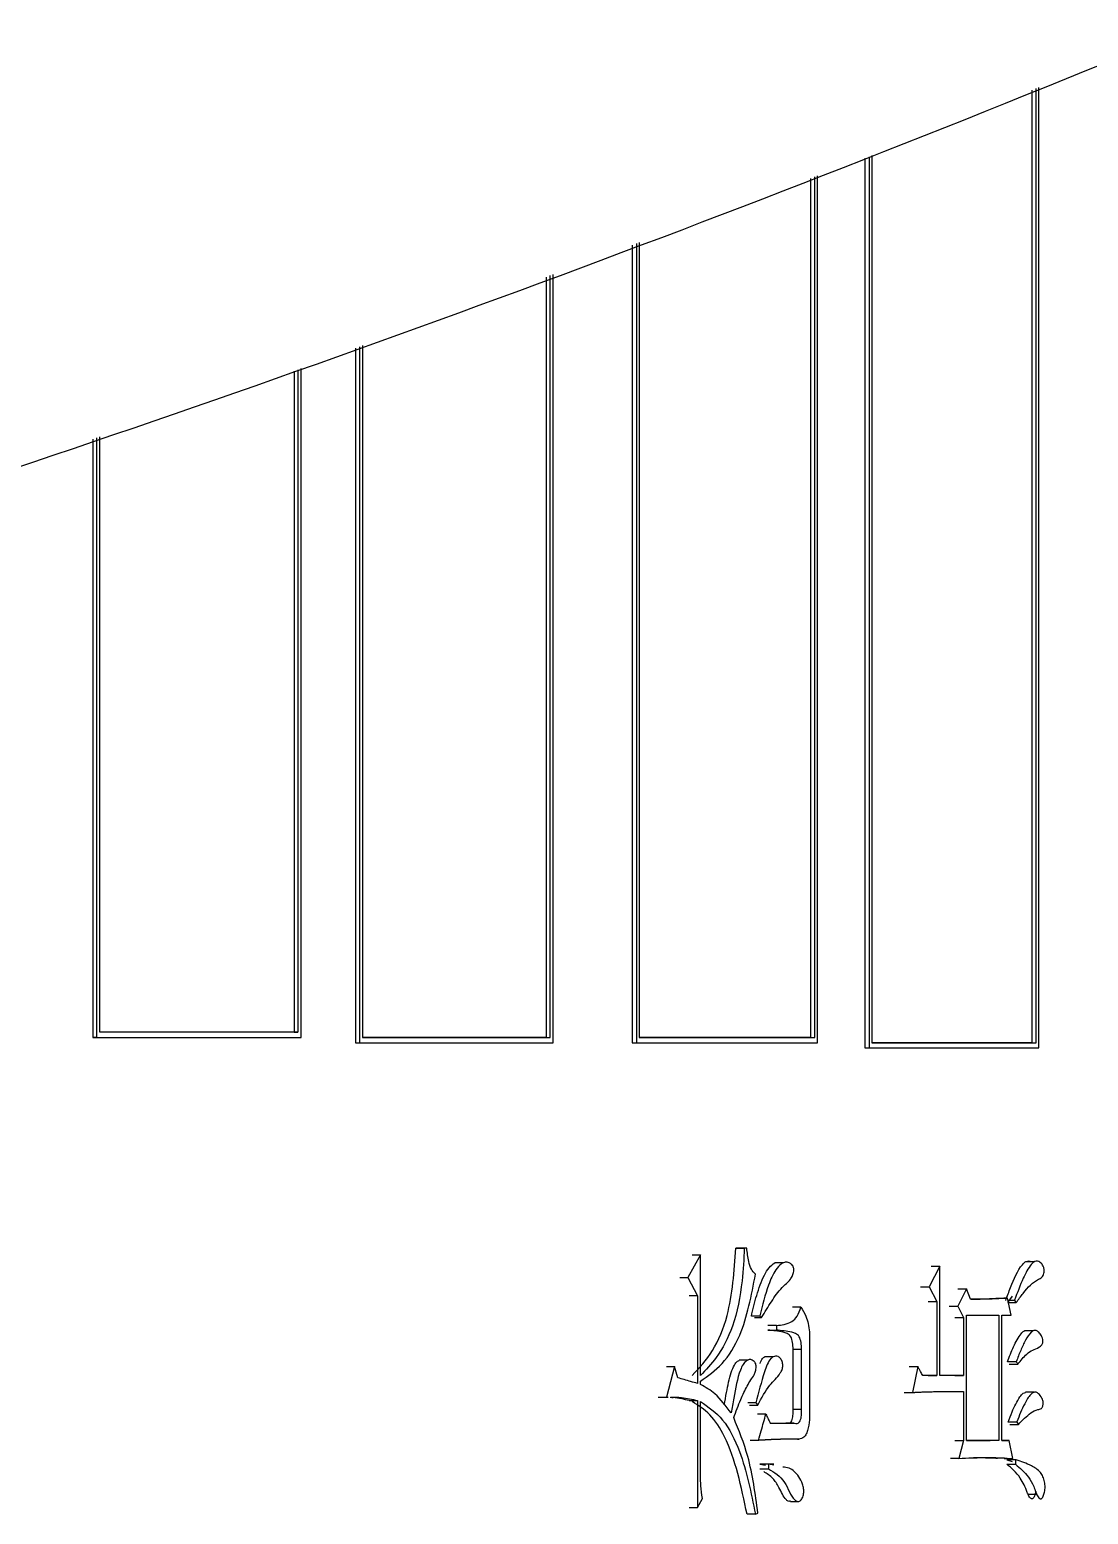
# Model space of a CAD drawing. Header units: millimetres. Extents: x 2180 to 4616, y 795 to 2518.
# Drawn here: x 3041.46 to 3051.52, y 1026.72 to 1040.84 of the extents above; entities that cross this region are included whole.
import ezdxf

# ---------------------------------------------------------------- set-up
doc = ezdxf.new("R2010")
doc.units = ezdxf.units.MM

msp = doc.modelspace()

# ---------------------------------------------------------------- linework, layer by layer
at = {"color": 7, "linetype": 'Continuous', "lineweight": 25}
for p, q in [((3050.986, 1040.262), (3050.986, 1031.208)), ((3051.028, 1031.208), (3051.028, 1040.279)), ((3051.053, 1031.158), (3051.053, 1040.29)), ((3049.401, 1039.616), (3049.401, 1031.158)), ((3049.441, 1039.631), (3049.441, 1031.158)), ((3049.467, 1039.641), (3049.467, 1031.208)), ((3048.885, 1039.423), (3048.885, 1031.258)), ((3048.925, 1031.258), (3048.925, 1039.438)), ((3048.952, 1031.208), (3048.952, 1039.448)), ((3047.19, 1038.791), (3047.19, 1031.208)), ((3047.229, 1038.806), (3047.229, 1031.208)), ((3047.257, 1038.816), (3047.257, 1031.258)), ((3046.372, 1038.486), (3046.372, 1031.258)), ((3046.411, 1031.258), (3046.411, 1038.5)), ((3046.44, 1031.208), (3046.44, 1038.511)), ((3044.56, 1037.81), (3044.56, 1031.208)), ((3044.598, 1037.824), (3044.598, 1031.208)), ((3044.628, 1037.835), (3044.628, 1031.258)), ((3044.043, 1031.258), (3044.043, 1037.617)), ((3043.976, 1037.592), (3043.976, 1031.308)), ((3044.013, 1037.606), (3044.013, 1031.308)), ((3042.063, 1036.945), (3042.063, 1031.258)), ((3042.1, 1036.957), (3042.1, 1031.258)), ((3042.131, 1031.308), (3042.131, 1036.967)), ((3043.976, 1031.308), (3044.013, 1031.308)), ((3042.063, 1031.258), (3044.006, 1031.258)), ((3042.1, 1031.258), (3042.063, 1031.258)), ((3044.56, 1031.208), (3046.401, 1031.208)), ((3044.56, 1031.208), (3044.598, 1031.208)), ((3046.372, 1031.258), (3046.411, 1031.258)), ((3046.401, 1031.208), (3046.44, 1031.208)), ((3047.19, 1031.208), (3048.912, 1031.208)), ((3047.19, 1031.208), (3047.229, 1031.208)), ((3048.885, 1031.258), (3048.925, 1031.258)), ((3048.912, 1031.208), (3048.952, 1031.208)), ((3049.401, 1031.158), (3051.011, 1031.158)), ((3049.401, 1031.158), (3049.441, 1031.158)), ((3050.986, 1031.208), (3051.028, 1031.208)), ((3051.011, 1031.158), (3051.053, 1031.158)), ((3047.839, 1029.191), (3047.719, 1028.975)), ((3047.76, 1029.191), (3047.839, 1029.191)), ((3047.839, 1028.045), (3047.839, 1029.191)), ((3048.175, 1029.256), (3048.255, 1029.256)), ((3048.278, 1029.256), (3048.199, 1029.256)), ((3048.278, 1029.256), (3048.255, 1029.256)), ((3048.626, 1029.115), (3048.545, 1029.115)), ((3050.112, 1029.083), (3050.011, 1028.888)), ((3050.03, 1029.083), (3050.112, 1029.083)), ((3050.112, 1028.045), (3050.112, 1029.083)), ((3051.011, 1029.125), (3050.927, 1029.125)), ((3047.641, 1028.975), (3047.719, 1028.975)), ((3047.719, 1028.975), (3047.809, 1028.802)), ((3049.929, 1028.888), (3050.011, 1028.888)), ((3050.011, 1028.888), (3050.084, 1028.748)), ((3050.367, 1028.867), (3050.284, 1028.705)), ((3050.285, 1028.867), (3050.367, 1028.867)), ((3050.406, 1028.769), (3050.367, 1028.867)), ((3047.809, 1028.802), (3047.73, 1028.802)), ((3047.809, 1028.802), (3047.809, 1027.969)), ((3050.002, 1028.748), (3050.084, 1028.748)), ((3050.084, 1028.748), (3050.084, 1028.045)), ((3050.674, 1028.78), (3050.757, 1028.78)), ((3050.802, 1028.8), (3050.755, 1028.737)), ((3050.79, 1028.618), (3050.757, 1028.78)), ((3050.822, 1028.759), (3050.761, 1028.759)), ((3050.766, 1028.737), (3050.839, 1028.737)), ((3048.402, 1028.607), (3048.322, 1028.607)), ((3048.352, 1028.596), (3048.419, 1028.596)), ((3048.793, 1028.694), (3048.713, 1028.694)), ((3050.202, 1028.705), (3050.284, 1028.705)), ((3050.257, 1028.596), (3050.339, 1028.596)), ((3050.284, 1028.705), (3050.339, 1028.596)), ((3050.339, 1028.596), (3050.339, 1028.045)), ((3050.367, 1028.618), (3050.675, 1028.618)), ((3050.702, 1028.618), (3050.79, 1028.618)), ((3048.56, 1028.521), (3048.48, 1028.521)), ((3048.48, 1028.477), (3048.56, 1028.477)), ((3048.56, 1028.521), (3048.56, 1028.477)), ((3051.003, 1028.47), (3050.919, 1028.47)), ((3048.874, 1028.38), (3048.874, 1027.731)), ((3048.287, 1028.19), (3048.207, 1028.19)), ((3048.528, 1028.221), (3048.448, 1028.221)), ((3048.799, 1028.293), (3048.719, 1028.293)), ((3048.719, 1027.72), (3048.719, 1028.293)), ((3048.799, 1027.72), (3048.799, 1028.293)), ((3047.593, 1028.131), (3047.515, 1027.839)), ((3047.515, 1028.131), (3047.593, 1028.131)), ((3047.623, 1028.023), (3047.593, 1028.131)), ((3049.823, 1028.131), (3049.905, 1028.131)), ((3049.905, 1028.131), (3049.854, 1027.882)), ((3050.084, 1028.045), (3049.95, 1028.045)), ((3050.002, 1028.045), (3050.084, 1028.045)), ((3050.339, 1028.045), (3050.112, 1028.045)), ((3050.257, 1028.045), (3050.339, 1028.045)), ((3050.772, 1028.153), (3050.855, 1028.153)), ((3047.839, 1027.958), (3047.839, 1027.991)), ((3049.773, 1027.882), (3049.854, 1027.882)), ((3050.339, 1027.893), (3050.339, 1027.428)), ((3051.011, 1027.885), (3050.927, 1027.885)), ((3047.437, 1027.839), (3047.515, 1027.839)), ((3047.515, 1027.839), (3047.533, 1027.839)), ((3047.73, 1027.807), (3047.809, 1027.807)), ((3047.809, 1027.807), (3047.809, 1026.79)), ((3047.839, 1027.093), (3047.839, 1027.796)), ((3048.366, 1027.785), (3048.287, 1027.785)), ((3048.366, 1027.785), (3048.384, 1027.763)), ((3048.46, 1027.677), (3048.381, 1027.677)), ((3048.799, 1027.72), (3048.719, 1027.72)), ((3050.844, 1027.601), (3050.761, 1027.601)), ((3048.502, 1027.59), (3048.729, 1027.59)), ((3048.502, 1027.59), (3048.649, 1027.59)), ((3048.729, 1027.59), (3048.649, 1027.59)), ((3050.777, 1027.58), (3050.86, 1027.58)), ((3048.39, 1027.428), (3048.31, 1027.428)), ((3048.759, 1027.439), (3048.775, 1027.439)), ((3050.257, 1027.428), (3050.339, 1027.428)), ((3050.339, 1027.428), (3050.295, 1027.255)), ((3050.675, 1027.428), (3050.367, 1027.428)), ((3050.367, 1027.428), (3050.592, 1027.428)), ((3050.675, 1027.428), (3050.592, 1027.428)), ((3050.773, 1027.428), (3050.702, 1027.428)), ((3050.702, 1027.428), (3050.773, 1027.428)), ((3050.806, 1027.255), (3050.773, 1027.428)), ((3048.484, 1027.201), (3048.404, 1027.201)), ((3048.404, 1027.201), (3048.456, 1027.191)), ((3048.537, 1027.202), (3048.458, 1027.202)), ((3048.536, 1027.191), (3048.484, 1027.201)), ((3048.484, 1027.201), (3048.484, 1027.157)), ((3050.295, 1027.255), (3050.213, 1027.255)), ((3050.723, 1027.255), (3050.654, 1027.258)), ((3050.723, 1027.255), (3050.806, 1027.255)), ((3050.833, 1027.244), (3050.75, 1027.244)), ((3050.75, 1027.244), (3050.801, 1027.227)), ((3050.75, 1027.201), (3050.833, 1027.201)), ((3050.833, 1027.244), (3050.833, 1027.201)), ((3048.404, 1027.157), (3048.484, 1027.157)), ((3050.95, 1026.917), (3051.034, 1026.917)), ((3047.73, 1026.79), (3047.809, 1026.79)), ((3047.809, 1026.79), (3047.857, 1026.876)), ((3048.694, 1026.848), (3048.759, 1026.848)), ((3048.76, 1026.848), (3048.774, 1026.848)), ((3048.361, 1026.725), (3048.281, 1026.725)), ((3048.361, 1026.725), (3048.384, 1026.736))]:
    msp.add_line(p, q, dxfattribs=at)
at = {"color": 7, "linetype": 'Continuous', "lineweight": 25, "flags": 128}
for points in [[(3050.822, 1028.759), (3050.826, 1028.753), (3050.832, 1028.745), (3050.839, 1028.737)], [(3050.367, 1027.428), (3050.367, 1028.023), (3050.367, 1028.618)], [(3050.675, 1028.618), (3050.675, 1028.023), (3050.675, 1027.428)], [(3050.702, 1027.428), (3050.702, 1028.023), (3050.702, 1028.618)], [(3050.839, 1028.174), (3050.808, 1028.174), (3050.782, 1028.174), (3050.756, 1028.174)], [(3050.839, 1028.174), (3050.847, 1028.164), (3050.855, 1028.153)], [(3048.305, 1027.763), (3048.333, 1027.763), (3048.359, 1027.763), (3048.384, 1027.763)], [(3050.844, 1027.601), (3050.852, 1027.59), (3050.86, 1027.58)]]:
    msp.add_lwpolyline(points, dxfattribs=at)
at = {"color": 7, "linetype": 'Continuous', "lineweight": 25}
for points, knots in [([(2986.724, 1027.83), (2989.284, 1027.855), (2992.865, 1027.889), (2998.134, 1028.168), (3002.598, 1028.504), (3007.914, 1029.069), (3013.483, 1029.842), (3019.297, 1030.853), (3025.268, 1032.109), (3031.344, 1033.619), (3037.482, 1035.39), (3043.647, 1037.424), (3049.811, 1039.724), (3055.948, 1042.289), (3062.036, 1045.119), (3068.055, 1048.213), (3073.988, 1051.568), (3079.817, 1055.18), (3085.527, 1059.045), (3091.103, 1063.159), (3096.53, 1067.517), (3101.795, 1072.111), (3106.887, 1076.935), (3111.792, 1081.983), (3116.499, 1087.246), (3120.996, 1092.716), (3125.275, 1098.384), (3129.323, 1104.241), (3133.133, 1110.278), (3136.695, 1116.484), (3140, 1122.849), (3143.041, 1129.361), (3145.81, 1136.01), (3148.3, 1142.785), (3150.506, 1149.672), (3152.42, 1156.661), (3154.039, 1163.739), (3155.357, 1170.893), (3156.37, 1178.109), (3157.074, 1185.377), (3157.467, 1192.681), (3157.546, 1200.009), (3157.309, 1207.347), (3156.755, 1214.681), (3155.882, 1221.999), (3154.692, 1229.286), (3153.184, 1236.529), (3151.359, 1243.713), (3149.218, 1250.826), (3146.765, 1257.854), (3144, 1264.782), (3140.927, 1271.599), (3137.55, 1278.289), (3133.872, 1284.841), (3129.899, 1291.241), (3125.634, 1297.477), (3121.083, 1303.535), (3116.251, 1309.403), (3111.143, 1315.069), (3105.767, 1320.522), (3100.32, 1325.569), (3094.847, 1330.222), (3089.389, 1334.491), (3083.764, 1338.534), (3077.982, 1342.342), (3072.055, 1345.91), (3065.992, 1349.232), (3059.806, 1352.302), (3053.51, 1355.116), (3047.116, 1357.668), (3040.641, 1359.954), (3034.103, 1361.97), (3027.528, 1363.713), (3020.956, 1365.177), (3014.462, 1366.359), (3008.172, 1367.256), (3002.648, 1367.84), (2997.766, 1368.207), (2992.942, 1368.447), (2986.967, 1368.564), (2981.45, 1368.454), (2976.181, 1368.182), (2971.717, 1367.844), (2966.401, 1367.279), (2960.832, 1366.506), (2955.018, 1365.496), (2949.047, 1364.24), (2942.971, 1362.729), (2936.833, 1360.959), (2930.668, 1358.924), (2924.504, 1356.625), (2918.367, 1354.06), (2912.279, 1351.229), (2906.26, 1348.136), (2900.327, 1344.781), (2894.498, 1341.169), (2888.788, 1337.303), (2883.213, 1333.189), (2877.785, 1328.832), (2872.52, 1324.238), (2867.428, 1319.413), (2862.523, 1314.365), (2857.817, 1309.103), (2853.319, 1303.633), (2849.041, 1297.964), (2844.992, 1292.107), (2841.182, 1286.07), (2837.62, 1279.865), (2834.316, 1273.5), (2831.273, 1266.988), (2828.511, 1260.336), (2826.174, 1254.054), (2824.895, 1249.949), (2824.332, 1248.141)], [0, 0, 0, 0, 0.0102074, 0.014274, 0.021037, 0.0280561, 0.0355867, 0.0434511, 0.0515783, 0.0599113, 0.0684099, 0.0770439, 0.085791, 0.0946336, 0.1035582, 0.112554, 0.1216124, 0.1307262, 0.1398897, 0.1490979, 0.1583469, 0.1676331, 0.1769537, 0.1863062, 0.1956884, 0.2050985, 0.2145348, 0.2239961, 0.233481, 0.2429885, 0.2525178, 0.262068, 0.2716385, 0.2812287, 0.2908382, 0.3004664, 0.3101132, 0.3197782, 0.3294613, 0.3391624, 0.3488814, 0.3586183, 0.3683733, 0.3781464, 0.387938, 0.3977483, 0.4075776, 0.4174265, 0.4272956, 0.4371854, 0.4470968, 0.4570307, 0.4669882, 0.4769704, 0.486979, 0.4970156, 0.5070822, 0.5171812, 0.5273154, 0.5374882, 0.5477037, 0.5569145, 0.5661226, 0.5753266, 0.5845258, 0.5937191, 0.6029052, 0.6120821, 0.6212471, 0.6303962, 0.6395236, 0.6486197, 0.6576679, 0.6666375, 0.6754633, 0.6839789, 0.6919633, 0.6976055, 0.7035012, 0.7112199, 0.7214273, 0.7254939, 0.7322569, 0.739276, 0.7468066, 0.754671, 0.7627982, 0.7711312, 0.7796298, 0.7882638, 0.7970109, 0.8058535, 0.8147781, 0.8237739, 0.8328323, 0.8419461, 0.8511096, 0.8603178, 0.8695668, 0.878853, 0.8881736, 0.8975261, 0.9069083, 0.9163184, 0.9257547, 0.935216, 0.9447009, 0.9542084, 0.9637377, 0.9732879, 0.9828584, 0.9924486, 1, 1, 1, 1]), ([(3044.013, 1031.308), (3043.821, 1031.308), (3043.439, 1031.308), (3042.812, 1031.308), (3042.373, 1031.308), (3042.131, 1031.308)], [0, 0, 0, 0, 0.3099206, 0.6198411, 1, 1, 1, 1]), ([(3043.976, 1031.308), (3043.821, 1031.308), (3043.513, 1031.308), (3042.901, 1031.308), (3042.437, 1031.308), (3042.131, 1031.308)], [0, 0, 0, 0, 0.254867, 0.509735, 1, 1, 1, 1]), ([(3042.1, 1031.258), (3042.297, 1031.258), (3042.692, 1031.258), (3043.341, 1031.258), (3043.788, 1031.258), (3044.043, 1031.258)], [0, 0, 0, 0, 0.300081, 0.600162, 1, 1, 1, 1]), ([(3044.598, 1031.208), (3044.786, 1031.208), (3045.161, 1031.208), (3045.776, 1031.208), (3046.198, 1031.208), (3046.44, 1031.208)], [0, 0, 0, 0, 0.300081, 0.600162, 1, 1, 1, 1]), ([(3044.628, 1031.258), (3044.815, 1031.258), (3045.19, 1031.258), (3045.785, 1031.258), (3046.189, 1031.258), (3046.411, 1031.258)], [0, 0, 0, 0, 0.309921, 0.619841, 1, 1, 1, 1]), ([(3046.372, 1031.258), (3046.226, 1031.258), (3045.935, 1031.258), (3045.356, 1031.258), (3044.917, 1031.258), (3044.628, 1031.258)], [0, 0, 0, 0, 0.25537, 0.51074, 1, 1, 1, 1]), ([(3047.229, 1031.208), (3047.405, 1031.208), (3047.757, 1031.208), (3048.332, 1031.208), (3048.727, 1031.208), (3048.952, 1031.208)], [0, 0, 0, 0, 0.300081, 0.600162, 1, 1, 1, 1]), ([(3047.257, 1031.258), (3047.433, 1031.258), (3047.784, 1031.258), (3048.341, 1031.258), (3048.718, 1031.258), (3048.925, 1031.258)], [0, 0, 0, 0, 0.309921, 0.619841, 1, 1, 1, 1]), ([(3048.885, 1031.258), (3048.749, 1031.258), (3048.476, 1031.258), (3047.937, 1031.258), (3047.527, 1031.258), (3047.257, 1031.258)], [0, 0, 0, 0, 0.256004, 0.512008, 1, 1, 1, 1]), ([(3049.441, 1031.158), (3049.606, 1031.158), (3049.935, 1031.158), (3050.474, 1031.158), (3050.843, 1031.158), (3051.053, 1031.158)], [0, 0, 0, 0, 0.300081, 0.600162, 1, 1, 1, 1]), ([(3049.467, 1031.208), (3049.632, 1031.208), (3049.961, 1031.208), (3050.483, 1031.208), (3050.834, 1031.208), (3051.028, 1031.208)], [0, 0, 0, 0, 0.309921, 0.619841, 1, 1, 1, 1]), ([(3050.986, 1031.208), (3050.859, 1031.208), (3050.605, 1031.208), (3050.102, 1031.208), (3049.718, 1031.208), (3049.467, 1031.208)], [0, 0, 0, 0, 0.256655, 0.51331, 1, 1, 1, 1]), ([(3047.76, 1028.045), (3047.827, 1028.117), (3047.964, 1028.263), (3048.135, 1028.678), (3048.16, 1029.035), (3048.175, 1029.256)], [0, 0, 0, 0, 0.27091, 0.549398, 1, 1, 1, 1]), ([(3048.255, 1029.256), (3048.25, 1029.152), (3048.237, 1028.896), (3048.163, 1028.52), (3048.009, 1028.222), (3047.89, 1028.098), (3047.839, 1028.045)], [0, 0, 0, 0, 0.214752, 0.527903, 0.794745, 1, 1, 1, 1]), ([(3048.198, 1029.256), (3048.194, 1029.256), (3048.186, 1029.256), (3048.178, 1029.256), (3048.175, 1029.256)], [0, 0, 0, 0, 0.56, 1, 1, 1, 1]), ([(3048.361, 1029.007), (3048.347, 1029.022), (3048.319, 1029.051), (3048.291, 1029.142), (3048.283, 1029.213), (3048.278, 1029.256)], [0, 0, 0, 0, 0.268422, 0.549119, 1, 1, 1, 1]), ([(3047.839, 1027.991), (3047.91, 1028.04), (3048.053, 1028.14), (3048.261, 1028.475), (3048.322, 1028.804), (3048.361, 1029.007)], [0, 0, 0, 0, 0.270771, 0.548729, 1, 1, 1, 1]), ([(3048.322, 1028.607), (3048.338, 1028.674), (3048.371, 1028.812), (3048.427, 1028.969), (3048.488, 1029.075), (3048.526, 1029.102), (3048.545, 1029.115)], [0, 0, 0, 0, 0.333447, 0.684518, 0.842265, 1, 1, 1, 1]), ([(3048.419, 1028.596), (3048.45, 1028.647), (3048.512, 1028.747), (3048.601, 1028.878), (3048.678, 1028.934), (3048.714, 1028.992), (3048.724, 1029.026), (3048.726, 1029.053), (3048.724, 1029.07), (3048.717, 1029.086), (3048.704, 1029.104), (3048.679, 1029.12), (3048.645, 1029.126), (3048.599, 1029.103), (3048.54, 1029.037), (3048.466, 1028.869), (3048.427, 1028.711), (3048.402, 1028.609), (3048.402, 1028.607)], [0, 0, 0, 0, 0.14, 0.280266, 0.380171, 0.409931, 0.439811, 0.452036, 0.462473, 0.472931, 0.488626, 0.51752, 0.558625, 0.598671, 0.668428, 0.787489, 0.99583, 1, 1, 1, 1]), ([(3050.739, 1028.759), (3050.754, 1028.799), (3050.8, 1028.922), (3050.858, 1029.059), (3050.923, 1029.125), (3050.95, 1029.135), (3050.968, 1029.133), (3050.976, 1029.125), (3050.976, 1029.125)], [0, 0, 0, 0, 0.248256, 0.747976, 0.841052, 0.91959, 0.998812, 1, 1, 1, 1]), ([(3050.839, 1028.737), (3050.86, 1028.767), (3050.926, 1028.857), (3051.007, 1028.945), (3051.078, 1028.97), (3051.095, 1028.994), (3051.103, 1029.015), (3051.106, 1029.036), (3051.105, 1029.055), (3051.1, 1029.075), (3051.087, 1029.1), (3051.067, 1029.122), (3051.041, 1029.136), (3051.011, 1029.129), (3050.961, 1029.083), (3050.896, 1028.953), (3050.849, 1028.832), (3050.823, 1028.759), (3050.822, 1028.759)], [0, 0, 0, 0, 0.113222, 0.341327, 0.387566, 0.408095, 0.428648, 0.444625, 0.457844, 0.471063, 0.493511, 0.536211, 0.570053, 0.604097, 0.65629, 0.801568, 0.997978, 1, 1, 1, 1]), ([(3050.757, 1028.78), (3050.747, 1028.78), (3050.733, 1028.779), (3050.717, 1028.778), (3050.709, 1028.777), (3050.704, 1028.777), (3050.698, 1028.776), (3050.694, 1028.776), (3050.688, 1028.776), (3050.683, 1028.775), (3050.677, 1028.775), (3050.672, 1028.775), (3050.666, 1028.774), (3050.661, 1028.774), (3050.655, 1028.774), (3050.649, 1028.773), (3050.643, 1028.773), (3050.637, 1028.773), (3050.631, 1028.773), (3050.624, 1028.772), (3050.617, 1028.772), (3050.611, 1028.772), (3050.605, 1028.771), (3050.597, 1028.771), (3050.587, 1028.771), (3050.579, 1028.771), (3050.573, 1028.771), (3050.568, 1028.77), (3050.562, 1028.77), (3050.557, 1028.77), (3050.551, 1028.77), (3050.546, 1028.77), (3050.54, 1028.77), (3050.534, 1028.77), (3050.528, 1028.77), (3050.522, 1028.77), (3050.517, 1028.77), (3050.511, 1028.77), (3050.506, 1028.77), (3050.5, 1028.77), (3050.496, 1028.77), (3050.49, 1028.769), (3050.485, 1028.769), (3050.479, 1028.769), (3050.474, 1028.769), (3050.468, 1028.769), (3050.463, 1028.769), (3050.457, 1028.769), (3050.452, 1028.769), (3050.446, 1028.769), (3050.441, 1028.769), (3050.435, 1028.769), (3050.43, 1028.769), (3050.424, 1028.769), (3050.42, 1028.769), (3050.413, 1028.769), (3050.409, 1028.769), (3050.406, 1028.769)], [0, 0, 0, 0, 0.082056, 0.123084, 0.133341, 0.153855, 0.164112, 0.184626, 0.194883, 0.215397, 0.225654, 0.246168, 0.256425, 0.276939, 0.287196, 0.30771, 0.328224, 0.338481, 0.358995, 0.379509, 0.400023, 0.420537, 0.430794, 0.451308, 0.492336, 0.51285, 0.523107, 0.543621, 0.553878, 0.574392, 0.584649, 0.605163, 0.61542, 0.635934, 0.656448, 0.666705, 0.687219, 0.697476, 0.71799, 0.728247, 0.748761, 0.759018, 0.779532, 0.789789, 0.810303, 0.82056, 0.841074, 0.851331, 0.871845, 0.882102, 0.902616, 0.912873, 0.933387, 0.943644, 0.964158, 0.974415, 1, 1, 1, 1]), ([(3050.406, 1028.77), (3050.417, 1028.77), (3050.467, 1028.77), (3050.557, 1028.773), (3050.635, 1028.778), (3050.674, 1028.78)], [0, 0, 0, 0, 0.123403, 0.561636, 1, 1, 1, 1]), ([(3048.402, 1028.607), (3048.403, 1028.606), (3048.407, 1028.604), (3048.413, 1028.6), (3048.417, 1028.598), (3048.419, 1028.596)], [0, 0, 0, 0, 0.255027, 0.627514, 1, 1, 1, 1]), ([(3048.56, 1028.521), (3048.61, 1028.525), (3048.68, 1028.53), (3048.762, 1028.604), (3048.783, 1028.663), (3048.793, 1028.694)], [0, 0, 0, 0, 0.550462, 0.77054, 1, 1, 1, 1]), ([(3048.793, 1028.694), (3048.81, 1028.667), (3048.839, 1028.621), (3048.863, 1028.538), (3048.875, 1028.46), (3048.875, 1028.407), (3048.874, 1028.38)], [0, 0, 0, 0, 0.330967, 0.551079, 0.77486, 1, 1, 1, 1]), ([(3048.719, 1028.293), (3048.718, 1028.315), (3048.717, 1028.358), (3048.699, 1028.419), (3048.663, 1028.447), (3048.59, 1028.464), (3048.528, 1028.471), (3048.48, 1028.477)], [0, 0, 0, 0, 0.130153, 0.256408, 0.38449, 0.511557, 1, 1, 1, 1]), ([(3048.799, 1028.293), (3048.798, 1028.315), (3048.797, 1028.358), (3048.779, 1028.419), (3048.743, 1028.447), (3048.67, 1028.464), (3048.609, 1028.471), (3048.56, 1028.477)], [0, 0, 0, 0, 0.13003, 0.256202, 0.384291, 0.511395, 1, 1, 1, 1]), ([(3050.755, 1028.174), (3050.774, 1028.223), (3050.812, 1028.322), (3050.865, 1028.418), (3050.904, 1028.465), (3050.917, 1028.467), (3050.919, 1028.468)], [0, 0, 0, 0, 0.419977, 0.842492, 0.96479, 1, 1, 1, 1]), ([(3050.855, 1028.153), (3050.882, 1028.186), (3050.926, 1028.241), (3050.995, 1028.291), (3051.045, 1028.304), (3051.077, 1028.327), (3051.089, 1028.347), (3051.092, 1028.359), (3051.093, 1028.372), (3051.091, 1028.391), (3051.081, 1028.419), (3051.062, 1028.451), (3051.035, 1028.471), (3051.006, 1028.475), (3050.968, 1028.447), (3050.926, 1028.381), (3050.88, 1028.283), (3050.853, 1028.212), (3050.839, 1028.175), (3050.839, 1028.174)], [0, 0, 0, 0, 0.157954, 0.255242, 0.35249, 0.401724, 0.417192, 0.427834, 0.438557, 0.45242, 0.478029, 0.52635, 0.573066, 0.619079, 0.658607, 0.768684, 0.881292, 0.999134, 1, 1, 1, 1]), ([(3048.065, 1027.765), (3048.072, 1027.804), (3048.09, 1027.909), (3048.117, 1028.041), (3048.156, 1028.14), (3048.184, 1028.178), (3048.201, 1028.186), (3048.207, 1028.188)], [0, 0, 0, 0, 0.246919, 0.654828, 0.820581, 0.946757, 1, 1, 1, 1]), ([(3048.154, 1027.644), (3048.176, 1027.702), (3048.215, 1027.807), (3048.271, 1027.925), (3048.314, 1028.002), (3048.346, 1028.041), (3048.363, 1028.085), (3048.368, 1028.119), (3048.366, 1028.146), (3048.36, 1028.165), (3048.348, 1028.181), (3048.329, 1028.194), (3048.302, 1028.198), (3048.271, 1028.183), (3048.241, 1028.15), (3048.191, 1028.037), (3048.163, 1027.873), (3048.139, 1027.735), (3048.13, 1027.688)], [0, 0, 0, 0, 0.150802, 0.270996, 0.331066, 0.383869, 0.414543, 0.44536, 0.459508, 0.473787, 0.489783, 0.51524, 0.550113, 0.584523, 0.63156, 0.679807, 0.891009, 1, 1, 1, 1]), ([(3048.384, 1027.763), (3048.419, 1027.831), (3048.482, 1027.951), (3048.575, 1028.029), (3048.615, 1028.098), (3048.625, 1028.139), (3048.615, 1028.18), (3048.598, 1028.21), (3048.576, 1028.227), (3048.553, 1028.23), (3048.529, 1028.224), (3048.485, 1028.189), (3048.427, 1028.031), (3048.391, 1027.883), (3048.366, 1027.785)], [0, 0, 0, 0, 0.207965, 0.368358, 0.401514, 0.432917, 0.464664, 0.497814, 0.528601, 0.558738, 0.58913, 0.619745, 0.747266, 1, 1, 1, 1]), ([(3048.405, 1028.158), (3048.412, 1028.175), (3048.423, 1028.204), (3048.442, 1028.22), (3048.45, 1028.222), (3048.45, 1028.222)], [0, 0, 0, 0, 0.609563, 0.994779, 1, 1, 1, 1]), ([(3047.809, 1027.969), (3047.788, 1027.975), (3047.746, 1027.987), (3047.684, 1028.005), (3047.644, 1028.017), (3047.623, 1028.023)], [0, 0, 0, 0, 0.344184, 0.672092, 1, 1, 1, 1]), ([(3049.95, 1028.045), (3049.943, 1028.057), (3049.932, 1028.078), (3049.918, 1028.106), (3049.909, 1028.123), (3049.905, 1028.131)], [0, 0, 0, 0, 0.4283659, 0.7141823, 1, 1, 1, 1]), ([(3048.13, 1027.688), (3048.081, 1027.754), (3047.993, 1027.873), (3047.886, 1027.932), (3047.839, 1027.958)], [0, 0, 0, 0, 0.563817, 1, 1, 1, 1]), ([(3049.854, 1027.882), (3049.858, 1027.883), (3049.865, 1027.883), (3049.874, 1027.884), (3049.883, 1027.885), (3049.89, 1027.885), (3049.899, 1027.886), (3049.906, 1027.886), (3049.913, 1027.887), (3049.92, 1027.887), (3049.927, 1027.887), (3049.94, 1027.888), (3049.977, 1027.889), (3050.027, 1027.89), (3050.083, 1027.892), (3050.119, 1027.892), (3050.144, 1027.892), (3050.156, 1027.892), (3050.163, 1027.892), (3050.17, 1027.892), (3050.177, 1027.892), (3050.186, 1027.893), (3050.193, 1027.893), (3050.202, 1027.893), (3050.209, 1027.893), (3050.216, 1027.893), (3050.223, 1027.893), (3050.23, 1027.893), (3050.239, 1027.893), (3050.246, 1027.893), (3050.255, 1027.893), (3050.262, 1027.893), (3050.269, 1027.893), (3050.276, 1027.893), (3050.283, 1027.893), (3050.29, 1027.893), (3050.295, 1027.893), (3050.3, 1027.893), (3050.304, 1027.893), (3050.307, 1027.893), (3050.312, 1027.893), (3050.315, 1027.893), (3050.32, 1027.893), (3050.323, 1027.893), (3050.327, 1027.893), (3050.332, 1027.893), (3050.336, 1027.893), (3050.339, 1027.893)], [0, 0, 0, 0, 0.021887, 0.043773, 0.054717, 0.076603, 0.087547, 0.109433, 0.120377, 0.13132, 0.153207, 0.16415, 0.207923, 0.383017, 0.470564, 0.558111, 0.601884, 0.623771, 0.634714, 0.645657, 0.667544, 0.678487, 0.700374, 0.711317, 0.733204, 0.744147, 0.755091, 0.776977, 0.787921, 0.809807, 0.820751, 0.842637, 0.853581, 0.864524, 0.886411, 0.897354, 0.908297, 0.919241, 0.924712, 0.935656, 0.941127, 0.952071, 0.957542, 0.968486, 0.973957, 0.979429, 1, 1, 1, 1]), ([(3050.761, 1027.601), (3050.774, 1027.634), (3050.807, 1027.72), (3050.854, 1027.816), (3050.901, 1027.876), (3050.92, 1027.882), (3050.927, 1027.884)], [0, 0, 0, 0, 0.283457, 0.74635, 0.905734, 1, 1, 1, 1]), ([(3050.86, 1027.58), (3050.879, 1027.599), (3050.937, 1027.659), (3051.01, 1027.719), (3051.071, 1027.724), (3051.086, 1027.74), (3051.092, 1027.754), (3051.095, 1027.77), (3051.096, 1027.789), (3051.092, 1027.811), (3051.078, 1027.843), (3051.056, 1027.869), (3051.029, 1027.888), (3051.003, 1027.885), (3050.962, 1027.856), (3050.907, 1027.758), (3050.868, 1027.663), (3050.844, 1027.602), (3050.844, 1027.601)], [0, 0, 0, 0, 0.107766, 0.324959, 0.382514, 0.397632, 0.412828, 0.427374, 0.444539, 0.463227, 0.487605, 0.551575, 0.589695, 0.627994, 0.678884, 0.799951, 0.99622, 1, 1, 1, 1]), ([(3047.549, 1027.838), (3047.55, 1027.838), (3047.558, 1027.837), (3047.57, 1027.836), (3047.58, 1027.835)], [0, 0, 0, 0, 0.127487, 1, 1, 1, 1]), ([(3047.559, 1027.838), (3047.592, 1027.838), (3047.65, 1027.839), (3047.733, 1027.824), (3047.784, 1027.812), (3047.809, 1027.807)], [0, 0, 0, 0, 0.3872038, 0.6933689, 1, 1, 1, 1]), ([(3047.73, 1027.807), (3047.707, 1027.812), (3047.657, 1027.824), (3047.606, 1027.83), (3047.579, 1027.834)], [0, 0, 0, 0, 0.464247, 1, 1, 1, 1]), ([(3048.281, 1026.725), (3048.226, 1026.988), (3048.151, 1027.351), (3047.935, 1027.686), (3047.818, 1027.76), (3047.76, 1027.796)], [0, 0, 0, 0, 0.571246, 0.788502, 1, 1, 1, 1]), ([(3047.839, 1027.796), (3047.912, 1027.746), (3048.062, 1027.645), (3048.252, 1027.264), (3048.319, 1026.931), (3048.361, 1026.725)], [0, 0, 0, 0, 0.269245, 0.548175, 1, 1, 1, 1]), ([(3048.384, 1026.736), (3048.359, 1026.92), (3048.316, 1027.247), (3048.203, 1027.524), (3048.154, 1027.644)], [0, 0, 0, 0, 0.565186, 1, 1, 1, 1]), ([(3048.39, 1027.428), (3048.399, 1027.458), (3048.415, 1027.515), (3048.438, 1027.598), (3048.453, 1027.651), (3048.46, 1027.677)], [0, 0, 0, 0, 0.367076, 0.683538, 1, 1, 1, 1]), ([(3048.46, 1027.677), (3048.467, 1027.662), (3048.481, 1027.634), (3048.495, 1027.605), (3048.502, 1027.59)], [0, 0, 0, 0, 0.500001, 1, 1, 1, 1]), ([(3048.682, 1027.592), (3048.686, 1027.593), (3048.695, 1027.597), (3048.71, 1027.619), (3048.72, 1027.665), (3048.719, 1027.701), (3048.719, 1027.72)], [0, 0, 0, 0, 0.1155788, 0.2906974, 0.6408722, 1, 1, 1, 1]), ([(3048.729, 1027.59), (3048.739, 1027.588), (3048.754, 1027.586), (3048.774, 1027.595), (3048.791, 1027.619), (3048.8, 1027.665), (3048.799, 1027.702), (3048.799, 1027.72)], [0, 0, 0, 0, 0.227751, 0.352705, 0.480942, 0.73722, 1, 1, 1, 1]), ([(3048.874, 1027.731), (3048.875, 1027.695), (3048.876, 1027.625), (3048.864, 1027.536), (3048.84, 1027.478), (3048.806, 1027.441), (3048.777, 1027.44), (3048.758, 1027.439)], [0, 0, 0, 0, 0.261044, 0.518862, 0.648585, 0.774158, 1, 1, 1, 1]), ([(3048.758, 1027.439), (3048.755, 1027.439), (3048.749, 1027.439), (3048.741, 1027.439), (3048.736, 1027.439), (3048.73, 1027.439), (3048.724, 1027.439), (3048.719, 1027.439), (3048.713, 1027.439), (3048.707, 1027.439), (3048.702, 1027.439), (3048.696, 1027.439), (3048.69, 1027.439), (3048.685, 1027.439), (3048.679, 1027.439), (3048.673, 1027.439), (3048.668, 1027.439), (3048.662, 1027.438), (3048.656, 1027.438), (3048.651, 1027.438), (3048.645, 1027.438), (3048.639, 1027.438), (3048.633, 1027.438), (3048.628, 1027.438), (3048.622, 1027.438), (3048.616, 1027.438), (3048.611, 1027.438), (3048.605, 1027.438), (3048.599, 1027.438), (3048.594, 1027.437), (3048.588, 1027.437), (3048.582, 1027.437), (3048.577, 1027.437), (3048.571, 1027.437), (3048.565, 1027.437), (3048.559, 1027.436), (3048.554, 1027.436), (3048.548, 1027.436), (3048.542, 1027.436), (3048.537, 1027.436), (3048.531, 1027.435), (3048.525, 1027.435), (3048.52, 1027.435), (3048.514, 1027.435), (3048.508, 1027.434), (3048.502, 1027.434), (3048.497, 1027.434), (3048.491, 1027.434), (3048.485, 1027.433), (3048.48, 1027.433), (3048.474, 1027.433), (3048.468, 1027.432), (3048.462, 1027.432), (3048.457, 1027.432), (3048.451, 1027.431), (3048.445, 1027.431), (3048.44, 1027.431), (3048.434, 1027.431), (3048.428, 1027.43), (3048.422, 1027.43), (3048.417, 1027.43), (3048.411, 1027.429), (3048.405, 1027.429), (3048.398, 1027.429), (3048.393, 1027.428), (3048.39, 1027.428)], [0, 0, 0, 0, 0.030924, 0.046386, 0.061848, 0.07731, 0.092772, 0.108234, 0.123697, 0.139159, 0.154621, 0.170083, 0.185545, 0.201007, 0.216469, 0.231931, 0.247393, 0.262855, 0.278317, 0.293779, 0.309241, 0.324703, 0.340165, 0.355628, 0.37109, 0.386552, 0.402014, 0.417476, 0.432938, 0.4484, 0.463862, 0.479324, 0.494786, 0.510248, 0.52571, 0.541172, 0.556634, 0.572097, 0.587559, 0.603021, 0.618483, 0.633945, 0.649407, 0.664869, 0.680331, 0.695793, 0.711255, 0.726717, 0.742179, 0.757641, 0.773103, 0.788566, 0.804028, 0.81949, 0.834952, 0.850414, 0.865876, 0.881338, 0.8968, 0.912262, 0.927724, 0.943186, 0.958648, 0.97411, 1, 1, 1, 1]), ([(3048.484, 1027.157), (3048.54, 1027.125), (3048.641, 1027.066), (3048.699, 1026.887), (3048.759, 1026.844), (3048.786, 1026.849), (3048.807, 1026.878), (3048.821, 1026.921), (3048.82, 1026.969), (3048.806, 1027.027), (3048.763, 1027.105), (3048.697, 1027.166), (3048.641, 1027.172), (3048.621, 1027.174)], [0, 0, 0, 0, 0.247601, 0.449259, 0.486524, 0.522863, 0.561727, 0.602638, 0.642741, 0.6832, 0.762195, 0.913729, 1, 1, 1, 1]), ([(3050.295, 1027.255), (3050.337, 1027.258), (3050.384, 1027.261), (3050.442, 1027.264), (3050.499, 1027.266), (3050.623, 1027.267), (3050.735, 1027.26), (3050.806, 1027.255)], [0, 0, 0, 0, 0.2447343, 0.2753248, 0.336506, 0.5812465, 1, 1, 1, 1]), ([(3050.388, 1027.261), (3050.429, 1027.262), (3050.491, 1027.265), (3050.604, 1027.262), (3050.645, 1027.26), (3050.661, 1027.259), (3050.662, 1027.259), (3050.662, 1027.259)], [0, 0, 0, 0, 0.537965, 0.821873, 0.950268, 0.983843, 1, 1, 1, 1]), ([(3051.025, 1026.944), (3051.023, 1026.933), (3051.019, 1026.914), (3051.011, 1026.892), (3051.002, 1026.878), (3050.993, 1026.872), (3050.984, 1026.872), (3050.972, 1026.879), (3050.957, 1026.9), (3050.93, 1026.971), (3050.871, 1027.1), (3050.795, 1027.163), (3050.75, 1027.201)], [0, 0, 0, 0, 0.052352, 0.091245, 0.123383, 0.145705, 0.168025, 0.200351, 0.251226, 0.32, 0.595425, 1, 1, 1, 1]), ([(3050.833, 1027.201), (3050.875, 1027.164), (3050.939, 1027.109), (3051.009, 1026.995), (3051.032, 1026.906), (3051.06, 1026.876), (3051.071, 1026.871), (3051.079, 1026.873), (3051.088, 1026.881), (3051.099, 1026.902), (3051.109, 1026.937), (3051.115, 1026.985), (3051.11, 1027.037), (3051.094, 1027.085), (3051.054, 1027.147), (3050.966, 1027.197), (3050.886, 1027.228), (3050.835, 1027.243), (3050.833, 1027.244)], [0, 0, 0, 0, 0.193081, 0.290157, 0.386754, 0.407978, 0.421447, 0.432598, 0.443754, 0.462204, 0.496546, 0.533829, 0.57207, 0.615267, 0.659288, 0.789027, 0.990755, 1, 1, 1, 1]), ([(3047.857, 1026.876), (3047.851, 1026.916), (3047.84, 1026.987), (3047.839, 1027.06), (3047.839, 1027.093)], [0, 0, 0, 0, 0.558835, 1, 1, 1, 1]), ([(3048.693, 1026.851), (3048.688, 1026.849), (3048.675, 1026.845), (3048.631, 1026.88), (3048.592, 1026.975), (3048.524, 1027.079), (3048.47, 1027.112), (3048.44, 1027.131)], [0, 0, 0, 0, 0.045578, 0.128146, 0.446444, 0.694721, 1, 1, 1, 1])]:
    msp.add_open_spline(points, degree=3, knots=knots, dxfattribs=at)

doc.saveas('drawing.dxf')
